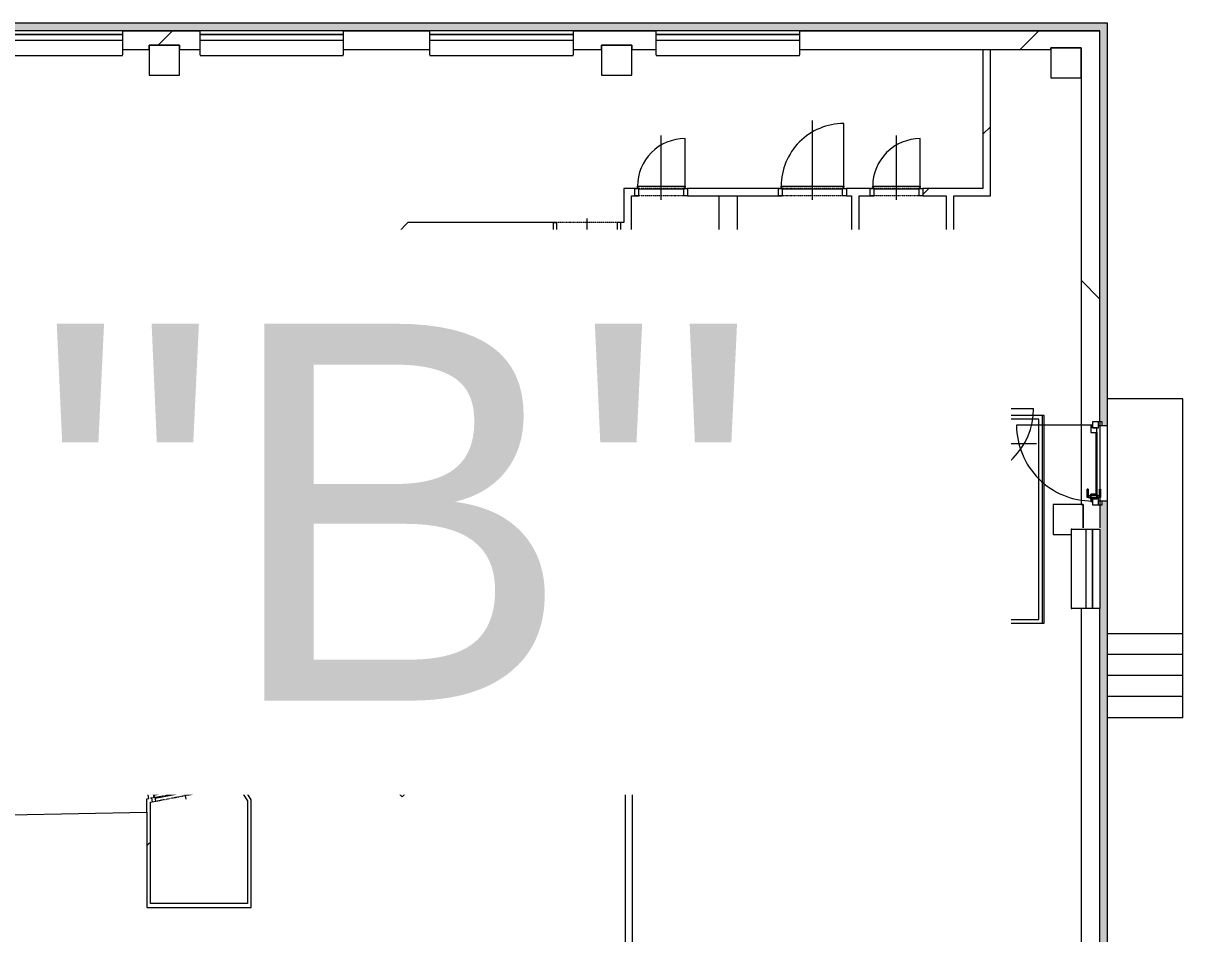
# Model space of a CAD drawing. Header units: millimetres. Extents: x -4051 to 472247, y -45352 to 20466.
# Drawn here: x 331247 to 346629, y -4219 to 7864 of the extents above; entities that cross this region are included whole.
import ezdxf

# ---------------------------------------------------------------- set-up
doc = ezdxf.new("R2010")
doc.units = ezdxf.units.MM
doc.linetypes.add('Čerchovaná se dvěma tečkami', pattern=[2.59, 1, -0.53, 0, -0.53, 0, -0.53])
for name, color, linetype, lineweight in [('A-AREA', 32, 'Continuous', 9), ('A-DOOR', 31, 'Continuous', 9), ('A-DOOR-FRAM', 31, 'Continuous', 9), ('A-FLOR', 192, 'Continuous', 9), ('A-FLOR-HRAL', 11, 'Continuous', 9), ('A-GENM', 13, 'Continuous', 9), ('A-GLAZ', 151, 'Continuous', 9), ('A-GLAZ-SILL', 1, 'Continuous', 9), ('A-WALL', 113, 'Continuous', 9), ('A-WALL-PATT', 111, 'Continuous', 9), ('G-ANNO-TEXT', 231, 'Continuous', 9), ('I-FURN', 30, 'Continuous', 9), ('S-COLS', 52, 'Continuous', 9), ('S-STRS', 31, 'Continuous', 9), ('S-STRS-MBND', 31, 'Continuous', 9)]:
    doc.layers.add(name, color=color, linetype=linetype, lineweight=lineweight)
doc.styles.add('Arial', font='arial.ttf', dxfattribs={"height": 5000})
pattern_1 = [(45, (261221, 0), (-7184.2, 7184.2), []), (45, (264094, 0), (-7184.2, 7184.2), []), (45, (269842, 0), (-4310.5, 10057.9), [4064, -2032, 67.06, -1964.94])]
pattern_2 = [(45, (261221, 0), (-4242.64, 4242.64), [])]
pattern_3 = [(45, (261221, 0), (-7184.2, 7184.2), []), (45, (264094, -3e-12), (-7184.2, 7184.2), []), (45, (269842, -7e-12), (-4310.5, 10057.9), [4064, -2032, 67.06, -1964.94])]

# ---------------------------------------------------------------- blocks, each defined once
blk = doc.blocks.new('OKNO_2k_ - OKNO_2k_1900x1400-1963744-Mapka _ závislý 1')
at = {"layer": 'A-GLAZ'}
for p, q in [((-950, 126), (950, 126)), ((-950, 75), (-950, 126)), ((950, 75), (-950, 75)), ((-950, 75), (950, 75)), ((-950, -5), (-950, 75)), ((950, 126), (950, 75)), ((950, 75), (950, -5)), ((950, -5), (-950, -5))]:
    blk.add_line(p, q, dxfattribs=at)
blk = doc.blocks.new('Betonový čtvercový sloup - 400 x 400-2030943-Mapka _ závislý 1')
at = {"layer": 'S-COLS'}
h = blk.add_hatch(dxfattribs=at)
h.set_pattern_fill('FP_72', color=256, style=0, pattern_type=2)
h.set_pattern_definition([(45, (-77898, -1279), (-7184.2, 7184.2), []), (45, (-75025, -1279), (-7184.2, 7184.2), []), (45, (-69277, -1279), (-4310.5, 10057.9), [4064, -2032, 67.06, -1964.94])])
h.paths.add_polyline_path([(200, -200), (200, 200), (-200, 200), (-200, -200)])
for p, q in [((200, 200), (-200, 200)), ((-200, 200), (-200, -200)), ((200, -200), (200, 200)), ((-200, -200), (200, -200))]:
    blk.add_line(p, q, dxfattribs=at)
blk = doc.blocks.new('Betonový čtvercový sloup - 400 x 400-V77-Mapka _ závislý 1')
at = {"layer": 'S-COLS'}
h = blk.add_hatch(dxfattribs=at)
h.set_pattern_fill('FP_73', color=256, style=0, pattern_type=2)
h.set_pattern_definition([(45, (-71899, -1279), (-7184.2, 7184.2), []), (45, (-69026, -1279), (-7184.2, 7184.2), []), (45, (-63278, -1279), (-4310.5, 10057.9), [4064, -2032, 67.06, -1964.94])])
h.paths.add_polyline_path([(200, -200), (200, 200), (-200, 200), (-200, -200)])
for p, q in [((200, 200), (-200, 200)), ((-200, 200), (-200, -200)), ((200, -200), (200, 200)), ((-200, -200), (200, -200))]:
    blk.add_line(p, q, dxfattribs=at)
blk = doc.blocks.new('OKNO_1k - OKNO_1k_900x550-2034296-Mapka _ závislý 1')
at = {"layer": 'A-GLAZ'}
for p, q in [((-525, 126), (525, 126)), ((-525, 25), (-525, 126)), ((525, 25), (-525, 25)), ((-525, 25), (525, 25)), ((-525, -55), (-525, 25)), ((525, 126), (525, 25)), ((525, 25), (525, -55)), ((525, -55), (-525, -55))]:
    blk.add_line(p, q, dxfattribs=at)
blk = doc.blocks.new('parapet s nosem_vnitní - parapet s nosem_vnitní-1688577-Mapka _ závislý 1')
at = {"layer": 'A-GENM'}
for p, q in [((-525, -190), (-525, 0)), ((525, 0), (525, -190)), ((-525, -190), (-525, -200)), ((-525, -200), (525, -200)), ((-525, -200), (525, -200)), ((525, -200), (525, -190))]:
    blk.add_line(p, q, dxfattribs=at)
blk = doc.blocks.new('parapet s nosem_vnitní - parapet s nosem_vnitní-1349022-Mapka _ závislý 1')
at = {"layer": 'A-GENM'}
for p, q in [((-950, -190), (-950, 0)), ((950, 0), (950, -190)), ((-950, -190), (-950, -200)), ((-950, -200), (950, -200)), ((-950, -200), (950, -200)), ((950, -200), (950, -190))]:
    blk.add_line(p, q, dxfattribs=at)
blk = doc.blocks.new('OKNO_dvere vchod_1k_nadsvetlik - vstupni dvere 1000_2200-1689678-Mapka _ závislý 1')
at = {"layer": 'A-GLAZ'}
for p, q in [((-990, -20), (-1040, -20)), ((-1040, -20), (-1040, -71)), ((-1040, -70), (-1040, -150)), ((-960, -70), (-1040, -70)), ((-1040, -71), (-990, -71)), ((-1040, -150), (-960, -150)), ((-995, -150), (-995, -1155)), ((-960, -150), (-995, -150)), ((-995, -150), (-995, -170)), ((-990, -71), (-990, -20)), ((-960, -150), (-960, -70)), ((-960, -90), (-960, -150)), ((-900, -90), (-960, -90)), ((-900, -170), (-900, -90)), ((-900, -90), (-80, -90)), ((-147, -40), (-37, -40)), ((-37, -40), (-147, -40)), ((-147, -53), (-147, -40)), ((-147, -40), (-147, -53)), ((-147, -53), (-37, -53)), ((-37, -53), (-147, -53)), ((-20, -90), (-80, -90)), ((-80, -90), (-80, -170)), ((-70, -80), (-70, -180)), ((-24, -80), (-70, -80)), ((-24, -80), (-70, -80)), ((-24, -80), (-70, -80)), ((-24, -80), (-70, -80)), ((-57, -53), (-57, -207)), ((-37, -53), (-57, -53)), ((-37, -53), (-57, -53)), ((-51, -80), (-43, -80)), ((-51, -80), (-43, -80)), ((-37, -40), (-37, -53)), ((-37, -40), (-37, -53)), ((-37, -207), (-37, -53)), ((-24, -180), (-24, -80)), ((-24, -180), (-24, -151)), ((60, -70), (-20, -70)), ((-20, -70), (-20, -150)), ((-20, -150), (-20, -90)), ((-20, -150), (60, -150)), ((15, -150), (-20, -150)), ((60, -20), (10, -20)), ((10, -20), (10, -71)), ((10, -71), (60, -71)), ((15, -170), (15, -150)), ((60, -71), (60, -20)), ((60, -150), (60, -70)), ((-995, -170), (-900, -170)), ((-147, -207), (-37, -207)), ((-37, -207), (-147, -207)), ((-147, -207), (-147, -220)), ((-147, -220), (-147, -207)), ((-147, -220), (-37, -220)), ((-37, -220), (-147, -220)), ((-80, -170), (15, -170)), ((-70, -180), (-24, -180)), ((-70, -180), (-24, -180)), ((-70, -180), (-24, -180)), ((-70, -180), (-24, -180)), ((-57, -207), (-37, -207)), ((-57, -207), (-37, -207)), ((-43, -180), (-51, -180)), ((-43, -180), (-51, -180)), ((-37, -207), (-37, -220)), ((-37, -207), (-37, -220))]:
    blk.add_line(p, q, dxfattribs=at)
blk.add_arc((-995, -150), 1005, 270, 0, dxfattribs=at)
at = {"layer": 'A-GLAZ-SILL'}
blk.add_line((-1040, -50), (60, -50), dxfattribs=at)
blk = doc.blocks.new('DVERE_1k_oblozka - DD03_01_600x1970_koupelna-2058719-Mapka _ závislý 1')
at = {"layer": 'A-DOOR'}
for p, q in [((-315, 47), (-315, 707)), ((0, -103), (0, 747)), ((-300, 47), (-350, 47)), ((-350, 47), (-350, -53)), ((315, 77), (-315, 77)), ((-315, 77), (-315, 62)), ((-315, 62), (-300, 62)), ((-300, -53), (-300, 47)), ((-300, 37), (300, 37)), ((205, 77), (-205, 77)), ((300, 62), (315, 62)), ((350, 47), (300, 47)), ((300, 47), (300, -53)), ((315, 62), (315, 77)), ((315, 77), (315, 47)), ((350, -53), (350, 47)), ((-350, -53), (-300, -53)), ((300, -53), (350, -53))]:
    blk.add_line(p, q, dxfattribs=at)
at = {"layer": 'A-DOOR', "linetype": 'Čerchovaná se dvěma tečkami'}
for p, q in [((-300, 47), (300, 47)), ((-300, -53), (300, -53))]:
    blk.add_line(p, q, dxfattribs=at)
at = {"layer": 'A-DOOR'}
blk.add_arc((-315, 77), 630, 360, 90, dxfattribs=at)
at = {"layer": 'A-DOOR-FRAM'}
for p, q in [((-300, 47), (-350, 47)), ((-300, -53), (-300, 47)), ((300, 47), (300, -53)), ((300, 47), (350, 47)), ((-350, -53), (-300, -53)), ((350, -53), (300, -53))]:
    blk.add_line(p, q, dxfattribs=at)
blk = doc.blocks.new('DVERE_1k_oblozka - DD03_01_600x1970_koupelna-2058716-Mapka _ závislý 1')
at = {"layer": 'A-DOOR'}
for p, q in [((-350, 53), (-300, 53)), ((-350, -47), (-350, 53)), ((-300, 53), (-300, -47)), ((0, 103), (0, -747)), ((300, 53), (350, 53)), ((300, -47), (300, 53)), ((350, 53), (350, -47)), ((-300, -47), (-350, -47)), ((-315, -47), (-315, -707)), ((-315, -62), (-300, -62)), ((-315, -77), (-315, -62)), ((315, -77), (-315, -77)), ((-300, -37), (300, -37)), ((205, -77), (-205, -77)), ((350, -47), (300, -47)), ((300, -62), (315, -62)), ((315, -77), (315, -47)), ((315, -62), (315, -77))]:
    blk.add_line(p, q, dxfattribs=at)
at = {"layer": 'A-DOOR', "linetype": 'Čerchovaná se dvěma tečkami'}
for p, q in [((-300, 53), (300, 53)), ((-300, -47), (300, -47))]:
    blk.add_line(p, q, dxfattribs=at)
at = {"layer": 'A-DOOR'}
blk.add_arc((-315, -77), 630, 270, 0, dxfattribs=at)
at = {"layer": 'A-DOOR-FRAM'}
for p, q in [((-350, 53), (-300, 53)), ((-300, 53), (-300, -47)), ((300, -47), (300, 53)), ((350, 53), (300, 53)), ((-300, -47), (-350, -47)), ((300, -47), (350, -47))]:
    blk.add_line(p, q, dxfattribs=at)
blk = doc.blocks.new('DVERE_1k_oblozka - DD03_01_900x1970-2058718-Mapka _ závislý 1')
at = {"layer": 'A-DOOR'}
for p, q in [((-465, 47), (-465, 1007)), ((0, -103), (0, 1047)), ((-450, 47), (-500, 47)), ((-500, 47), (-500, -53)), ((465, 77), (-465, 77)), ((-465, 77), (-465, 62)), ((-465, 62), (-450, 62)), ((-450, -53), (-450, 47)), ((-450, 37), (450, 37)), ((355, 77), (-355, 77)), ((450, 62), (465, 62)), ((500, 47), (450, 47)), ((450, 47), (450, -53)), ((465, 62), (465, 77)), ((465, 77), (465, 47)), ((500, -53), (500, 47)), ((-500, -53), (-450, -53)), ((450, -53), (500, -53))]:
    blk.add_line(p, q, dxfattribs=at)
at = {"layer": 'A-DOOR', "linetype": 'Čerchovaná se dvěma tečkami'}
for p, q in [((-450, 47), (450, 47)), ((-450, -53), (450, -53))]:
    blk.add_line(p, q, dxfattribs=at)
at = {"layer": 'A-DOOR'}
blk.add_arc((-465, 77), 930, 360, 90, dxfattribs=at)
at = {"layer": 'A-DOOR-FRAM'}
for p, q in [((-450, 47), (-500, 47)), ((-450, -53), (-450, 47)), ((450, 47), (450, -53)), ((450, 47), (500, 47)), ((-500, -53), (-450, -53)), ((500, -53), (450, -53))]:
    blk.add_line(p, q, dxfattribs=at)
blk = doc.blocks.new('DVERE_1k_oblozka - DD03_01_800x1970_koupelna-1930961-Mapka _ závislý 1')
at = {"layer": 'A-DOOR'}
for p, q in [((-415, 72), (-415, 932)), ((0, -128), (0, 972)), ((-400, 72), (-450, 72)), ((-450, 72), (-450, -78)), ((415, 102), (-415, 102)), ((-415, 102), (-415, 87)), ((-415, 87), (-400, 87)), ((-400, -78), (-400, 72)), ((-400, 62), (400, 62)), ((305, 102), (-305, 102)), ((400, 87), (415, 87)), ((450, 72), (400, 72)), ((400, 72), (400, -78)), ((415, 87), (415, 102)), ((415, 102), (415, 72)), ((450, -78), (450, 72)), ((-450, -78), (-400, -78)), ((400, -78), (450, -78))]:
    blk.add_line(p, q, dxfattribs=at)
at = {"layer": 'A-DOOR', "linetype": 'Čerchovaná se dvěma tečkami'}
for p, q in [((-400, 72), (400, 72)), ((-400, -78), (400, -78))]:
    blk.add_line(p, q, dxfattribs=at)
at = {"layer": 'A-DOOR'}
blk.add_arc((-415, 102), 830, 360, 90, dxfattribs=at)
at = {"layer": 'A-DOOR-FRAM'}
for p, q in [((-400, 72), (-450, 72)), ((-400, -78), (-400, 72)), ((400, 72), (400, -78)), ((400, 72), (450, 72)), ((-450, -78), (-400, -78)), ((450, -78), (400, -78))]:
    blk.add_line(p, q, dxfattribs=at)
blk = doc.blocks.new('DVERE_1k_oblozka - DD03_01_600x1970_koupelna-2058720-Mapka _ závislý 1')
at = {"layer": 'A-DOOR'}
for p, q in [((0, -128), (0, 772)), ((-315, 72), (-315, 732)), ((-300, 72), (-350, 72)), ((-350, 72), (-350, -78)), ((315, 102), (-315, 102)), ((-315, 102), (-315, 87)), ((-315, 87), (-300, 87)), ((-300, -78), (-300, 72)), ((-300, 62), (300, 62)), ((205, 102), (-205, 102)), ((300, 87), (315, 87)), ((350, 72), (300, 72)), ((300, 72), (300, -78)), ((315, 87), (315, 102)), ((315, 102), (315, 72)), ((350, -78), (350, 72)), ((-350, -78), (-300, -78)), ((300, -78), (350, -78))]:
    blk.add_line(p, q, dxfattribs=at)
at = {"layer": 'A-DOOR', "linetype": 'Čerchovaná se dvěma tečkami'}
for p, q in [((-300, 72), (300, 72)), ((-300, -78), (300, -78))]:
    blk.add_line(p, q, dxfattribs=at)
at = {"layer": 'A-DOOR'}
blk.add_arc((-315, 102), 630, 360, 90, dxfattribs=at)
at = {"layer": 'A-DOOR-FRAM'}
for p, q in [((-300, 72), (-350, 72)), ((-300, -78), (-300, 72)), ((300, 72), (300, -78)), ((300, 72), (350, 72)), ((-350, -78), (-300, -78)), ((350, -78), (300, -78))]:
    blk.add_line(p, q, dxfattribs=at)
blk = doc.blocks.new('DVERE_1k_oblozka - DD03_01_800x1970_koupelna-2058714-Mapka _ závislý 1')
at = {"layer": 'A-DOOR'}
for p, q in [((0, -103), (0, 947)), ((-415, 47), (-415, 907)), ((-400, 47), (-450, 47)), ((-450, 47), (-450, -53)), ((415, 77), (-415, 77)), ((-415, 77), (-415, 62)), ((-415, 62), (-400, 62)), ((-400, -53), (-400, 47)), ((-400, 37), (400, 37)), ((305, 77), (-305, 77)), ((400, 62), (415, 62)), ((450, 47), (400, 47)), ((400, 47), (400, -53)), ((415, 62), (415, 77)), ((415, 77), (415, 47)), ((450, -53), (450, 47)), ((-450, -53), (-400, -53)), ((400, -53), (450, -53))]:
    blk.add_line(p, q, dxfattribs=at)
at = {"layer": 'A-DOOR', "linetype": 'Čerchovaná se dvěma tečkami'}
for p, q in [((-400, 47), (400, 47)), ((-400, -53), (400, -53))]:
    blk.add_line(p, q, dxfattribs=at)
at = {"layer": 'A-DOOR'}
blk.add_arc((-415, 77), 830, 360, 90, dxfattribs=at)
at = {"layer": 'A-DOOR-FRAM'}
for p, q in [((-400, 47), (-450, 47)), ((-400, -53), (-400, 47)), ((400, 47), (400, -53)), ((400, 47), (450, 47)), ((-450, -53), (-400, -53)), ((450, -53), (400, -53))]:
    blk.add_line(p, q, dxfattribs=at)
blk = doc.blocks.new('DVERE_1k_oblozka - DD03_01_800x1970_koupelna-2058717-Mapka _ závislý 1')
at = {"layer": 'A-DOOR'}
for p, q in [((-450, 53), (-400, 53)), ((-450, -47), (-450, 53)), ((-400, 53), (-400, -47)), ((0, 103), (0, -947)), ((400, 53), (450, 53)), ((400, -47), (400, 53)), ((450, 53), (450, -47)), ((-400, -47), (-450, -47)), ((-415, -47), (-415, -907)), ((-415, -62), (-400, -62)), ((-415, -77), (-415, -62)), ((415, -77), (-415, -77)), ((-400, -37), (400, -37)), ((305, -77), (-305, -77)), ((450, -47), (400, -47)), ((400, -62), (415, -62)), ((415, -77), (415, -47)), ((415, -62), (415, -77))]:
    blk.add_line(p, q, dxfattribs=at)
at = {"layer": 'A-DOOR', "linetype": 'Čerchovaná se dvěma tečkami'}
for p, q in [((-400, 53), (400, 53)), ((-400, -47), (400, -47))]:
    blk.add_line(p, q, dxfattribs=at)
at = {"layer": 'A-DOOR'}
blk.add_arc((-415, -77), 830, 270, 0, dxfattribs=at)
at = {"layer": 'A-DOOR-FRAM'}
for p, q in [((-450, 53), (-400, 53)), ((-400, 53), (-400, -47)), ((400, -47), (400, 53)), ((450, 53), (400, 53)), ((-400, -47), (-450, -47)), ((400, -47), (450, -47))]:
    blk.add_line(p, q, dxfattribs=at)
blk = doc.blocks.new('Typ horního madla - Horní madlo_Vnitřní_-2021735-Mapka _ závislý 1')
at = {"layer": 'A-FLOR-HRAL'}
for p, q in [((81250, 2608), (81250, 2658)), ((82650, 2658), (81250, 2658)), ((83549, 2658), (82650, 2658)), ((83549, -97), (83549, 2658)), ((82650, 2608), (81250, 2608)), ((83499, 2608), (82650, 2608)), ((83499, -47), (83499, 2608)), ((78696, -47), (78696, -97)), ((78696, -47), (80352, -47)), ((78696, -97), (80375, -97)), ((80375, -97), (80352, -47)), ((80352, -47), (82336, -47)), ((80375, -97), (82336, -97)), ((82336, -47), (83499, -47)), ((82336, -97), (83549, -97))]:
    blk.add_line(p, q, dxfattribs=at)
blk = doc.blocks.new('Typ horního madla - Horní madlo_Vnitřní_-2021751-Mapka _ závislý 1')
at = {"layer": 'A-FLOR-HRAL'}
for p, q in [((80970, 1459), (80970, 1509)), ((82295, 1509), (80970, 1509)), ((82295, 1459), (80970, 1459)), ((82420, 1509), (82295, 1509)), ((82370, 1459), (82295, 1459)), ((82370, 1384), (82370, 1459)), ((82420, 1384), (82420, 1509)), ((82370, 1102), (82370, 1384)), ((82420, 1052), (82420, 1384)), ((78976, 1102), (78976, 1052)), ((78976, 1102), (79816, 1102)), ((79839, 1052), (79816, 1102)), ((79816, 1102), (82336, 1102)), ((82336, 1102), (82370, 1102)), ((78976, 1052), (79839, 1052)), ((79839, 1052), (82336, 1052)), ((82336, 1052), (82420, 1052))]:
    blk.add_line(p, q, dxfattribs=at)
blk = doc.blocks.new('Kóje - Kóje-2061615-Mapka _ závislý 1')
at = {"layer": 'I-FURN'}
for p, q in [((73972, 4123), (73684, 3825)), ((74108, 3991), (73972, 4123)), ((74160, 4045), (74108, 3991)), ((75065, 2804), (74160, 4045)), ((73684, 3825), (73821, 3702)), ((73821, 3702), (74611, 2602)), ((75368, 1291), (75065, 2804)), ((74611, 2602), (74886, 1290)), ((74886, 1290), (74622, -49)), ((75112, -258), (75417, 1291)), ((75417, 1291), (75368, 1291)), ((74622, -49), (73878, -1154)), ((74236, -1556), (75112, -258)), ((67354, -981), (67091, -1259)), ((67689, -1216), (67354, -981)), ((67482, -1523), (67689, -1216)), ((73878, -1154), (72768, -1878)), ((67091, -1259), (67482, -1523)), ((73001, -2362), (74236, -1556)), ((68519, -1773), (68311, -2082)), ((68684, -1884), (68519, -1773)), ((68884, -1916), (68684, -1884)), ((68827, -2280), (68884, -1916)), ((72768, -1878), (72572, -1920)), ((72572, -1920), (72641, -2243)), ((68311, -2082), (68530, -2229)), ((69814, -2080), (69752, -2440)), ((70006, -2113), (69814, -2080)), ((71421, -2104), (70006, -2113)), ((71617, -2065), (71421, -2104)), ((71694, -2425), (71617, -2065)), ((68530, -2229), (68827, -2280)), ((72641, -2243), (72895, -2194)), ((72895, -2194), (73001, -2362)), ((69752, -2440), (69855, -2458)), ((69855, -2458), (69855, -2638)), ((71665, -2430), (71694, -2425)), ((71665, -2606), (71665, -2430)), ((69855, -2638), (71665, -2606))]:
    blk.add_line(p, q, dxfattribs=at)
blk = doc.blocks.new('DVERE_1k_oblozka - DD03_01_800x1970_koupelna-2042788-Mapka _ závislý 1')
at = {"layer": 'A-DOOR'}
for p, q in [((-415, 22), (-415, 882)), ((0, -78), (0, 922)), ((-400, 22), (-450, 22)), ((-450, 22), (-450, -28)), ((415, 52), (-415, 52)), ((-415, 52), (-415, 37)), ((-415, 37), (-400, 37)), ((-400, -28), (-400, 22)), ((-400, 12), (400, 12)), ((305, 52), (-305, 52)), ((400, 37), (415, 37)), ((450, 22), (400, 22)), ((400, 22), (400, -28)), ((415, 37), (415, 52)), ((415, 52), (415, 22)), ((450, -28), (450, 22)), ((-450, -28), (-400, -28)), ((400, -28), (450, -28))]:
    blk.add_line(p, q, dxfattribs=at)
at = {"layer": 'A-DOOR', "linetype": 'Čerchovaná se dvěma tečkami'}
for p, q in [((-400, 22), (400, 22)), ((-400, -28), (400, -28))]:
    blk.add_line(p, q, dxfattribs=at)
at = {"layer": 'A-DOOR'}
blk.add_arc((-415, 52), 830, 360, 90, dxfattribs=at)
at = {"layer": 'A-DOOR-FRAM'}
for p, q in [((-400, 22), (-450, 22)), ((-400, -28), (-400, 22)), ((400, 22), (400, -28)), ((400, 22), (450, 22)), ((-450, -28), (-400, -28)), ((450, -28), (400, -28))]:
    blk.add_line(p, q, dxfattribs=at)

msp = doc.modelspace()

# ---------------------------------------------------------------- hatches: boundary and pattern name
at = {"layer": 'A-WALL-PATT'}
msp.add_hatch(color=256, dxfattribs=at).paths.add_polyline_path([(345629, 7764), (345629, 7864), (326670, 7864), (326670, 7764), (345579, 7764)])
h = msp.add_hatch(dxfattribs=at)
h.set_pattern_fill('FP_35', color=256, angle=-315, style=0, pattern_type=2)
h.set_pattern_definition([(225, (333226, 7764), (5747.4, -5747.4), []), (180, (324068, 5072), (-5747.4, -5747.4), [1016, -10478.7]), (225, (323052, 5072), (5747.4, -5747.4), [1016, -7112]), (270, (322333.5, 4353.7), (5747.4, -5747.4), [1016, -10478.7]), (315, (322333.5, 3338), (5747.4, 5747.4), [1016, -7112]), (180, (324068, 2619.3), (-5747.4, -5747.4), [1016, -10478.7]), (225, (324786, 3338), (5747.4, -5747.4), [1016, -7112]), (270, (324786.3, 4353.7), (5747.4, -5747.4), [1016, -10478.7]), (315, (324068, 5072), (5747.4, 5747.4), [1016, -7112]), (225, (321405, 1690.4), (5747.4, -5747.4), [2032, -6096])])
h.paths.add_polyline_path([(345279, 7514), (345529, 7514), (345529, 7764), (341543, 7764), (341543, 7514), (344879, 7514), (344879, 7539), (345279, 7539)])
h.paths.add_polyline_path([(330663, 7514), (330663, 7764), (326670, 7764), (326670, 7514), (329940, 7514)])
h.paths.add_polyline_path([(338543, 7514), (338919, 7514), (338919, 7574), (339319, 7574), (339319, 7514), (339643, 7514), (339643, 7764), (338543, 7764), (338543, 7518)])
h.paths.add_polyline_path([(333593, 7514), (333593, 7764), (332563, 7764), (332563, 7514), (332920, 7514), (332920, 7574), (333320, 7574), (333320, 7514)])
h.paths.add_polyline_path([(335493, 7514), (336643, 7514), (336643, 7764), (335493, 7764), (335493, 7551)])
h = msp.add_hatch(color=256, dxfattribs=at)
h.paths.add_polyline_path([(345629, -5127), (345629, 1524), (345579, 1524), (345559, 1474), (345529, 1474), (345529, -5127), (345579, -5127)])
h.paths.add_polyline_path([(345579, 2524), (345629, 2524), (345629, 7764), (345529, 7764), (345529, 2574), (345559, 2574)])
h = msp.add_hatch(dxfattribs=at)
h.set_pattern_fill('FP_12', color=256, style=0, pattern_type=2)
h.set_pattern_definition(pattern_2)
h.paths.add_polyline_path([(344078, 5672), (344078, 7514), (343978, 7514), (343978, 5672)])
h = msp.add_hatch(dxfattribs=at)
h.set_pattern_fill('FP_36', color=256, angle=45, style=0, pattern_type=2)
h.set_pattern_definition([(135, (345529, 4192.5), (-5747, -5747), []), (90, (342837, 13350.4), (-5747.4, 5747.4), [1016, -10478.7]), (135, (342837, 14366.4), (-5747.4, -5747.4), [1016, -7112]), (180, (342118.5, 15085), (-5747.4, -5747.4), [1016, -10478.7]), (225, (341102.5, 15085), (5747.4, -5747.4), [1016, -7112]), (90, (340384, 13350.4), (-5747.4, 5747.4), [1016, -10478.7]), (135, (341102.5, 12632), (-5747.4, -5747.4), [1016, -7112]), (180, (342118.5, 12632), (-5747.4, -5747.4), [1016, -10478.7]), (225, (342837, 13350.4), (5747.4, -5747.4), [1016, -7112]), (135, (339455, 16014), (-5747.4, -5747.4), [2032, -6096])])
h.paths.add_polyline_path([(345529, -4877), (345529, 99), (345279, 99), (345279, -4877), (345309, -4877)])
h.paths.add_polyline_path([(345349, 1149), (345529, 1170), (345508, 1474), (345429, 1479), (345429, 1614), (345479, 1614), (345457, 2434), (345409, 2434), (345429, 2494), (345429, 2574), (345529, 2574), (345529, 7514), (345279, 7514), (345279, 1479), (345309, 1474), (345309, 1149), (345348, 1149)])
h = msp.add_hatch(dxfattribs=at)
h.set_pattern_fill('FP_12', color=256, style=0, pattern_type=2)
h.set_pattern_definition(pattern_2)
h.paths.add_polyline_path([(343591, 5572), (344078, 5572), (344078, 5672), (343181, 5672), (343181, 5572), (343491, 5572)])
h.paths.add_polyline_path([(339361, 5572), (339361, 5672), (339216, 5672), (339216, 5572), (339316, 5572)])
h.paths.add_polyline_path([(342481, 5572), (342481, 5672), (342166, 5672), (342166, 5572), (342336, 5572)])
h.paths.add_polyline_path([(340061, 5572), (341266, 5572), (341266, 5672), (340061, 5672)])
h = msp.add_hatch(dxfattribs=at)
h.set_pattern_fill('FP_89', color=256, angle=45, style=0, pattern_type=2)
h.set_pattern_definition([(315, (340473, 1436), (5747, 5747), []), (270, (343165.3, -7722), (5747.4, -5747.4), [1016, -10478.7]), (315, (343165, -8738), (5747.4, 5747.4), [1016, -7112]), (2e-13, (343884, -9456.6), (5747.4, 5747.4), [1016, -10478.7]), (45, (344900, -9456.6), (-5747.4, 5747.4), [1016, -7112]), (270, (345618, -7722), (5747.4, -5747.4), [1016, -10478.7]), (315, (344900, -7004), (5747.4, 5747.4), [1016, -7112]), (2e-13, (343884, -7004), (5747.4, 5747.4), [1016, -10478.7]), (45, (343165, -7722), (-5747.4, 5747.4), [1016, -7112]), (315, (346547, -10385.4), (5747.4, 5747.4), [2032, -6096])])
h.paths.add_polyline_path([(340723, 3047), (340723, 5572), (340473, 5572), (340473, 3047)])
h = msp.add_hatch(dxfattribs=at)
h.set_pattern_fill('FP_12', color=256, style=0, pattern_type=2)
h.set_pattern_definition(pattern_2)
h.paths.add_polyline_path([(342336, 4007), (342336, 5572), (342236, 5572), (342236, 4007), (342265, 4007)])
h = msp.add_hatch(dxfattribs=at)
h.set_pattern_fill('FP_12', color=256, style=0, pattern_type=2)
h.set_pattern_definition(pattern_2)
h.paths.add_polyline_path([(343491, 3857), (343491, 4007), (343206, 4007), (343206, 3857)])
h.paths.add_polyline_path([(341956, 3857), (342506, 3857), (342506, 4007), (340723, 4007), (340723, 3857), (341856, 3857)])
h = msp.add_hatch(dxfattribs=at)
h.set_pattern_fill('FP_100', color=256, angle=45, style=0, pattern_type=2)
h.set_pattern_definition([(68.546, (261221, 0), (-9456, 3716), []), (68.546, (263855, 1148), (-9456, 3716), []), (68.546, (269124, 3444), (-7969.6, 7498.5), [4064, -2032, 67.06, -1964.94])])
h.paths.add_polyline_path([(335836, 2580), (335832, 2602), (335832, 2590)])
h.paths.add_polyline_path([(336291, 2778), (337410, 3266), (337390, 3312), (336271, 2824), (336285, 2804)])
h = msp.add_hatch(dxfattribs=at)
h.set_pattern_fill('FP_12', color=256, style=0, pattern_type=2)
h.set_pattern_definition(pattern_2)
h.paths.add_polyline_path([(343591, 2947), (343591, 3047), (339216, 3047), (339216, 2947), (342265, 2947)])
h = msp.add_hatch(dxfattribs=at)
h.set_pattern_fill('FP_18', color=256, angle=45, style=0, pattern_type=2)
h.set_pattern_definition(pattern_3)
h.paths.add_polyline_path([(337820, 1266), (337820, 1316), (336584, 1316), (336589, 1291), (336638, 1290), (336638, 1266)])
h = msp.add_hatch(dxfattribs=at)
h.set_pattern_fill('FP_99', color=256, angle=45, style=0, pattern_type=2)
h.set_pattern_definition([(22.455, (261221, 0), (-3880.7, 9389.7), []), (22.455, (263875, -1102), (-3880.7, 9389.7), []), (22.455, (269183, -3305), (-124.8, 10942), [4064, -2032, 67.06, -1964.94])])
h.paths.add_polyline_path([(337423, -720), (337442, -674), (336341, -217), (336332, -268), (336589, -374)])
h = msp.add_hatch(dxfattribs=at)
h.set_pattern_fill('FP_98', color=256, angle=45, style=0, pattern_type=2)
h.set_pattern_definition([(89, (261221, 0), (-10158.5, 177.3), []), (89, (263288, 1996), (-10158.5, 177.3), []), (89, (267422, 5989), (-10087.5, 4240.7), [4064, -2032, 67.06, -1964.94])])
h.paths.add_polyline_path([(336273, -2401), (336309, -2367), (335486, -1514), (335457, -1556), (336073, -2194)])
h = msp.add_hatch(dxfattribs=at)
h.set_pattern_fill('FP_97', color=256, angle=45, style=0, pattern_type=2)
h.set_pattern_definition([(55.876, (261221, 0), (-8410.7, 5699.6), []), (55.876, (264043, 542), (-8410.7, 5699.6), []), (55.876, (269687, 1627), (-6130.9, 9063.9), [4064, -2032, 67.06, -1964.94])])
h.paths.add_polyline_path([(333842, -2297), (334088, -2243), (334048, -2207), (333835, -2258)])
h = msp.add_hatch(dxfattribs=at)
h.set_pattern_fill('FP_101', color=256, angle=45, style=0, pattern_type=2)
h.set_pattern_definition([(77, (261221, 0), (-9899.6, 2285.5), []), (77, (263658, 1523), (-9899.6, 2285.5), []), (77, (268532, 4568), (-8985.4, 6245.3), [4064, -2032, 67.06, -1964.94])])
h.paths.add_polyline_path([(334221, -2456), (334221, -2361), (334092, -2199), (334063, -2204), (334162, -2362)])
h = msp.add_hatch(dxfattribs=at)
h.set_pattern_fill('FP_17', color=256, angle=45, style=0, pattern_type=2)
h.set_pattern_definition([(45, (261221, 0), (-7184.2, 7184.2), []), (45, (264094, -2e-12), (-7184.2, 7184.2), []), (45, (269842, -6e-12), (-4310.5, 10057.9), [4064, -2032, 67.06, -1964.94])])
h.paths.add_polyline_path([(332886, -3818), (332936, -3818), (332914, -2425), (332886, -2430), (332886, -3372)])
h = msp.add_hatch(dxfattribs=at)
h.set_pattern_fill('FP_17', color=256, angle=45, style=0, pattern_type=2)
h.set_pattern_definition(pattern_3)
h.paths.add_polyline_path([(334221, -3818), (334271, -3818), (334271, -2441), (334221, -2362), (334221, -3372)])
h = msp.add_hatch(dxfattribs=at)
h.set_pattern_fill('FP_18', color=256, angle=45, style=0, pattern_type=2)
h.set_pattern_definition(pattern_3)
h.paths.add_polyline_path([(334271, -3868), (334271, -3818), (332886, -3818), (332886, -3868), (334221, -3868)])
at = {"layer": 'S-COLS'}
h = msp.add_hatch(dxfattribs=at)
h.set_pattern_fill('FP_69', color=256, style=0, pattern_type=2)
h.set_pattern_definition(pattern_1)
h.paths.add_polyline_path([(332920, 7174), (333320, 7174), (333320, 7574), (332920, 7574), (332920, 7514)])
h = msp.add_hatch(dxfattribs=at)
h.set_pattern_fill('FP_69', color=256, style=0, pattern_type=2)
h.set_pattern_definition(pattern_1)
h.paths.add_polyline_path([(338919, 7174), (339319, 7174), (339319, 7574), (338919, 7574), (338919, 7514)])
h = msp.add_hatch(dxfattribs=at)
h.set_pattern_fill('FP_69', color=256, style=0, pattern_type=2)
h.set_pattern_definition(pattern_1)
h.paths.add_polyline_path([(345279, 7139), (345279, 7539), (344879, 7539), (344879, 7139)])
h = msp.add_hatch(dxfattribs=at)
h.set_pattern_fill('FP_69', color=256, style=0, pattern_type=2)
h.set_pattern_definition(pattern_1)
h.paths.add_polyline_path([(344909, 1079), (345152, 1079), (345159, 1149), (345309, 1170), (345309, 1479), (344909, 1479), (344909, 1149)])

# ---------------------------------------------------------------- linework, layer by layer
at = {"layer": 'A-AREA'}
msp.add_line((343691, 999), (343560, -291), dxfattribs=at)
at = {"layer": 'A-FLOR'}
for p, q in [((346629, 2878), (345629, 2878)), ((346629, -232), (346629, 2878)), ((345629, -232), (346629, -232))]:
    msp.add_line(p, q, dxfattribs=at)
at = {"layer": 'A-WALL'}
for p, q in [((345629, 7864), (326570, 7864)), ((345629, -5227), (345629, 7864)), ((332563, 7764), (333593, 7764)), ((333593, 7764), (332563, 7764)), ((335493, 7764), (336643, 7764)), ((336643, 7764), (335493, 7764)), ((338543, 7764), (339643, 7764)), ((339643, 7764), (338543, 7764)), ((341543, 7764), (345529, 7764)), ((345529, 7764), (341543, 7764)), ((345529, 2574), (345529, 7764)), ((332920, 7514), (332920, 7574)), ((332920, 7574), (333320, 7574)), ((333320, 7574), (333320, 7514)), ((338919, 7514), (338919, 7574)), ((338919, 7574), (339319, 7574)), ((339319, 7574), (339319, 7514)), ((344879, 7514), (344879, 7539)), ((344879, 7539), (345279, 7539)), ((345279, 7539), (345279, 1479)), ((332563, 7514), (332920, 7514)), ((333320, 7514), (333593, 7514)), ((335493, 7514), (336643, 7514)), ((338543, 7514), (338919, 7514)), ((339319, 7514), (339643, 7514)), ((341543, 7514), (344879, 7514)), ((343978, 7514), (343978, 5672)), ((344078, 5572), (344078, 7514)), ((339361, 5672), (339216, 5672)), ((339216, 5672), (339216, 5221)), ((339316, 5572), (339361, 5572)), ((339316, 3977), (339316, 5572)), ((341266, 5672), (340061, 5672)), ((340061, 5572), (341266, 5572)), ((340473, 5572), (340473, 3047)), ((340723, 3047), (340723, 5572)), ((342481, 5672), (342166, 5672)), ((342166, 5572), (342236, 5572)), ((342236, 5572), (342236, 4007)), ((342336, 5572), (342481, 5572)), ((342336, 4007), (342336, 5572)), ((343978, 5672), (343181, 5672)), ((343181, 5572), (343491, 5572)), ((343491, 5572), (343491, 4007)), ((343591, 5572), (344078, 5572)), ((343591, 3269), (343591, 5572)), ((336351, 5221), (335242, 4074)), ((338276, 5221), (336351, 5221)), ((339216, 5221), (339176, 5221)), ((335381, 4045), (336373, 5071)), ((336373, 5071), (338276, 5071)), ((339176, 5071), (339216, 5071)), ((339216, 5071), (339216, 2947)), ((342236, 4007), (340723, 4007)), ((342506, 4007), (342336, 4007)), ((343491, 4007), (343206, 4007)), ((339366, 3977), (339316, 3977)), ((339316, 3047), (339316, 3877)), ((339316, 3877), (339366, 3877)), ((340473, 3977), (340066, 3977)), ((340066, 3877), (340473, 3877)), ((340723, 3857), (341856, 3857)), ((341856, 3857), (341856, 3800)), ((341956, 3857), (342506, 3857)), ((341956, 3800), (341956, 3857)), ((343206, 3857), (343491, 3857)), ((343491, 3857), (343491, 3047)), ((337390, 3312), (336270, 2823)), ((336291, 2778), (337410, 3266)), ((337410, 3266), (337390, 3312)), ((343691, 3269), (343591, 3269)), ((343691, 2785), (343691, 3269)), ((341856, 3100), (341856, 3047)), ((341956, 3047), (341956, 3100)), ((339216, 2947), (343591, 2947)), ((341856, 3047), (339316, 3047)), ((343491, 3047), (341956, 3047)), ((343591, 2947), (343591, 2785)), ((335819, 2620), (335836, 2580)), ((345559, 2524), (345629, 2524)), ((345479, 1614), (345479, 2434)), ((343591, 1785), (343591, 1099)), ((343691, 999), (343691, 1785)), ((345279, 1479), (345309, 1479)), ((345309, 1479), (345309, 1170)), ((345529, 1474), (345529, 1170)), ((345629, 1524), (345559, 1524)), ((336101, 1316), (336101, 1266)), ((337820, 1316), (336584, 1316)), ((336633, 1266), (337820, 1266)), ((337820, 1266), (337820, 1316)), ((343591, 1099), (341041, 1099)), ((341041, 1052), (341041, 999)), ((341041, 999), (343691, 999)), ((345279, 99), (345279, -4877)), ((345529, -5127), (345529, 99)), ((339231, -98), (339231, -1106)), ((343561, -141), (339231, -98)), ((343560, -291), (343561, -141)), ((336324, -264), (337423, -720)), ((337442, -674), (336339, -216)), ((339331, -1106), (339331, -249)), ((339331, -249), (343560, -291)), ((346629, -1352), (346629, -232)), ((346629, -512), (345629, -512)), ((337423, -720), (337442, -674)), ((346629, -792), (345629, -792)), ((346629, -1072), (345629, -1072)), ((346629, -1352), (345629, -1352)), ((336309, -2367), (335486, -1514)), ((335457, -1556), (336273, -2401)), ((339231, -2006), (339231, -4535)), ((339331, -4877), (339331, -2006)), ((333862, -2243), (333833, -2248)), ((333842, -2297), (334092, -2249)), ((334092, -2249), (334221, -2456)), ((332949, -2418), (332936, -2421)), ((334271, -2441), (334221, -2362)), ((334221, -2456), (334221, -3818)), ((334271, -3868), (334271, -2441)), ((336273, -2401), (336309, -2367)), ((332886, -2606), (332886, -3868)), ((332936, -2472), (332958, -2467)), ((332936, -3818), (332936, -2472)), ((334221, -3818), (332936, -3818)), ((332886, -3868), (334271, -3868))]:
    msp.add_line(p, q, dxfattribs=at)
at = {"layer": 'S-COLS'}
for p, q in [((333320, 7574), (332920, 7574)), ((332920, 7574), (332920, 7514)), ((333320, 7514), (333320, 7574)), ((339319, 7574), (338919, 7574)), ((338919, 7574), (338919, 7514)), ((339319, 7514), (339319, 7574)), ((345279, 7539), (344879, 7539)), ((344879, 7539), (344879, 7514)), ((345279, 7514), (345279, 7539)), ((332920, 7514), (332920, 7174)), ((333320, 7174), (333320, 7514)), ((338919, 7514), (338919, 7174)), ((339319, 7174), (339319, 7514)), ((344879, 7514), (344879, 7139)), ((345279, 7139), (345279, 7514)), ((332920, 7174), (333320, 7174)), ((338919, 7174), (339319, 7174)), ((344879, 7139), (345279, 7139)), ((345279, 1479), (344909, 1479)), ((344909, 1479), (344909, 1079)), ((345309, 1479), (345279, 1479)), ((345309, 1170), (345309, 1479)), ((344909, 1079), (345159, 1079))]:
    msp.add_line(p, q, dxfattribs=at)
at = {"layer": 'S-STRS'}
for p, q in [((340196, 1102), (340476, 1102)), ((340476, 1102), (340756, 1102)), ((340756, 1102), (341036, 1102)), ((341036, 1102), (341037, 1102)), ((340196, 1052), (340196, -47)), ((340196, 1052), (340196, -47)), ((340476, 1052), (340476, -47)), ((340476, 1052), (340476, -47)), ((340756, 1052), (340756, 241)), ((340756, 1052), (340756, 241)), ((341036, 1052), (341036, 372)), ((341036, 1052), (341036, 372)), ((341316, 928), (341316, 502)), ((341316, 928), (341316, 502)), ((341596, 860), (341596, 633)), ((341596, 860), (341596, 633)), ((341876, 792), (341876, 763)), ((341876, 792), (341876, 763)), ((340756, 213), (340756, -47)), ((340756, 213), (340756, -47)), ((341036, 145), (341036, -47)), ((341036, 145), (341036, -47)), ((341316, 77), (341316, -47)), ((341316, 77), (341316, -47)), ((340196, -98), (340476, -98)), ((340476, -98), (340756, -98)), ((340756, -98), (341036, -98)), ((341036, -98), (341316, -98)), ((341316, -98), (341596, -98))]:
    msp.add_line(p, q, dxfattribs=at)
at = {"layer": 'S-STRS-MBND'}
for p, q in [((342191, 1458), (342191, 2658)), ((343591, 2658), (342191, 2658)), ((342471, 1458), (342471, 2658)), ((342471, 1458), (342471, 2658)), ((342751, 1458), (342751, 2658)), ((342751, 1458), (342751, 2658)), ((343031, 1458), (343031, 2658)), ((343031, 1458), (343031, 2658)), ((343311, 1458), (343311, 2658)), ((343311, 1458), (343311, 2658)), ((344791, 2658), (343591, 2658)), ((343591, 1458), (343591, 2658)), ((343591, 1458), (343591, 2658)), ((344791, -98), (344791, 2658)), ((343591, 1458), (342191, 1458)), ((343591, 1458), (343591, 1102)), ((341037, 1102), (343556, 1102)), ((341093, 982), (341037, 1102)), ((341596, 1102), (341596, 860)), ((341596, 1102), (341596, 860)), ((341876, 1102), (341876, 792)), ((341876, 1102), (341876, 792)), ((342156, 1102), (342156, -98)), ((342156, 1102), (342156, -98)), ((342436, 1102), (342436, -98)), ((342436, 1102), (342436, -98)), ((342716, 1102), (342716, -98)), ((342716, 1102), (342716, -98)), ((342996, 1102), (342996, -98)), ((342996, 1102), (342996, -98)), ((343276, 1102), (343276, -98)), ((343276, 1102), (343276, -98)), ((343591, 1102), (343556, 1102)), ((343556, 1102), (343556, -98)), ((343556, 1102), (343556, -98)), ((341916, 782), (341093, 982)), ((341316, 999), (341316, 928)), ((341316, 999), (341316, 928)), ((340716, 222), (341916, 782)), ((341596, 633), (341596, -98)), ((341596, 633), (341596, -98)), ((341876, 763), (341876, -98)), ((341876, 763), (341876, -98)), ((341316, 502), (341316, 77)), ((341316, 502), (341316, 77)), ((341036, 372), (341036, 145)), ((341036, 372), (341036, 145)), ((341540, 22), (340716, 222)), ((340756, 241), (340756, 213)), ((340756, 241), (340756, 213)), ((341596, -98), (341540, 22)), ((341596, -98), (343556, -98)), ((343556, -98), (344791, -98))]:
    msp.add_line(p, q, dxfattribs=at)

# ---------------------------------------------------------------- block references
at = {"layer": 'A-DOOR'}
for name, p, rotation in [('DVERE_1k_oblozka - DD03_01_800x1970_koupelna-2058717-Mapka _ závislý 1', (341716, 5625), 180), ('DVERE_1k_oblozka - DD03_01_600x1970_koupelna-2058716-Mapka _ závislý 1', (339711, 5625), 180), ('DVERE_1k_oblozka - DD03_01_600x1970_koupelna-2058716-Mapka _ závislý 1', (342831, 5625), 180), ('DVERE_1k_oblozka - DD03_01_800x1970_koupelna-1930961-Mapka _ závislý 1', (338726, 5143), 180), ('DVERE_1k_oblozka - DD03_01_600x1970_koupelna-2058716-Mapka _ závislý 1', (341909, 3450), 90), ('DVERE_1k_oblozka - DD03_01_900x1970-2058718-Mapka _ závislý 1', (343643, 2285), 270), ('DVERE_1k_oblozka - DD03_01_800x1970_koupelna-2058714-Mapka _ závislý 1', (339284, -1556), 270), ('DVERE_1k_oblozka - DD03_01_800x1970_koupelna-2042788-Mapka _ závislý 1', (333395, -2355), 10.87582456481287)]:
    msp.add_blockref(name, p, dxfattribs=dict(at, rotation=rotation))
for name, p in [('DVERE_1k_oblozka - DD03_01_600x1970_koupelna-2058719-Mapka _ závislý 1', (339716, 3930)), ('DVERE_1k_oblozka - DD03_01_600x1970_koupelna-2058720-Mapka _ závislý 1', (342856, 3935))]:
    msp.add_blockref(name, p, dxfattribs=at)
at = {"layer": 'A-FLOR-HRAL'}
for name in ['Typ horního madla - Horní madlo_Vnitřní_-2021735-Mapka _ závislý 1', 'Typ horního madla - Horní madlo_Vnitřní_-2021751-Mapka _ závislý 1']:
    msp.add_blockref(name, (261221, 0), dxfattribs=at)
at = {"layer": 'A-GENM'}
for p in [(331613, 7634), (334543, 7634), (337593, 7634), (340593, 7634)]:
    msp.add_blockref('parapet s nosem_vnitní - parapet s nosem_vnitní-1349022-Mapka _ závislý 1', p, dxfattribs=at)
at = {"layer": 'A-GENM', "rotation": 270.0000000000001}
msp.add_blockref('parapet s nosem_vnitní - parapet s nosem_vnitní-1688577-Mapka _ závislý 1', (345349, 624), dxfattribs=at)
at = {"layer": 'A-GLAZ'}
for p in [(331613, 7639), (334543, 7639), (337593, 7639), (340593, 7639)]:
    msp.add_blockref('OKNO_2k_ - OKNO_2k_1900x1400-1963744-Mapka _ závislý 1', p, dxfattribs=at)
at = {"layer": 'A-GLAZ', "rotation": 270.0000000000001}
for name, p in [('OKNO_dvere vchod_1k_nadsvetlik - vstupni dvere 1000_2200-1689678-Mapka _ závislý 1', (345579, 1534)), ('OKNO_1k - OKNO_1k_900x550-2034296-Mapka _ závislý 1', (345404, 624))]:
    msp.add_blockref(name, p, dxfattribs=at)
at = {"layer": 'I-FURN'}
msp.add_blockref('Kóje - Kóje-2061615-Mapka _ závislý 1', (261221, 0), dxfattribs=at)
at = {"layer": 'S-COLS'}
for name, p in [('Betonový čtvercový sloup - 400 x 400-V77-Mapka _ závislý 1', (333120, 1279)), ('Betonový čtvercový sloup - 400 x 400-2030943-Mapka _ závislý 1', (339119, 1279))]:
    msp.add_blockref(name, p, dxfattribs=at)

# ---------------------------------------------------------------- next in the draw order: texts
at = {"layer": 'G-ANNO-TEXT', "color": 7, "insert": (331396, 3876), "char_height": 5000, "width": 11704.64, "attachment_point": 1, "style": 'Arial', "bg_fill": 3, "box_fill_scale": 1.25, "bg_fill_color": 256, "bg_fill_true_color": 13158600, "bg_fill_transparency": 0}
msp.add_mtext('"B"', dxfattribs=at)

doc.saveas('drawing.dxf')
